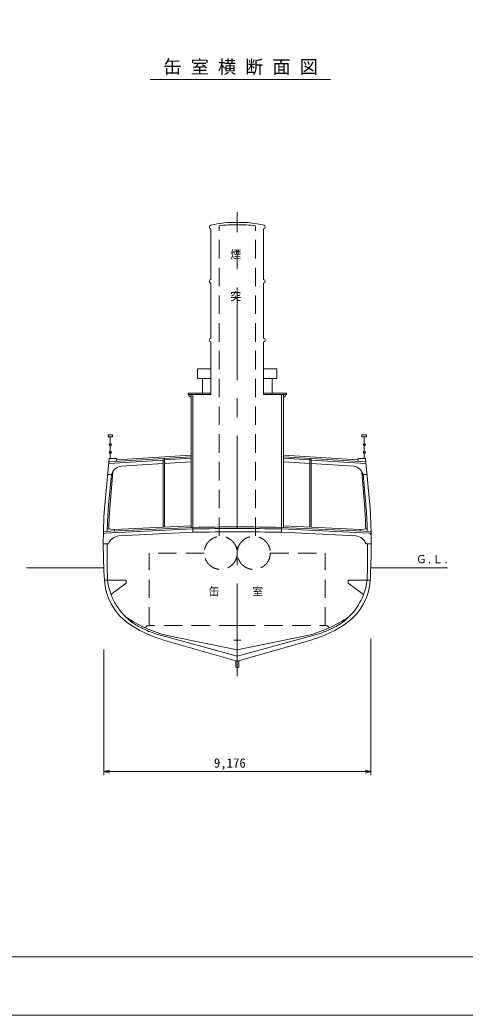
# Model space of a CAD drawing. Units: millimetres, scale not verified. Extents: x -51050 to 51050, y -29700 to 29700.
# Drawn here: x 10729 to 26034, y -29700 to 4465 of the extents above; entities that cross this region are included whole.
import ezdxf
from ezdxf.enums import TextEntityAlignment as Align

# ---------------------------------------------------------------- set-up
doc = ezdxf.new("R2010")
doc.units = ezdxf.units.MM
doc.header["$LTSCALE"] = 100
doc.linetypes.add('USER1', pattern=[50.8, 31.75, -6.35, 6.35, -6.35])
doc.linetypes.add('USER2', pattern=[9.525, 6.35, -3.175])
for name, color, linetype, lineweight in [('0-0_GL', 7, 'Continuous', 18), ('0-2_sunpou', 7, 'Continuous', 18), ('0-3_keijou', 7, 'Continuous', 18), ('0-4_frame', 7, 'Continuous', 18), ('0-5_text', 7, 'Continuous', 18), ('0-6_center', 7, 'USER1', 18)]:
    doc.layers.add(name, color=color, linetype=linetype, lineweight=lineweight)
doc.styles.add('ＭＳ ゴシック', font='')
doc.styles.get('ＭＳ ゴシック').set_extended_font_data('MS Gothic')

msp = doc.modelspace()

# ---------------------------------------------------------------- linework, layer by layer
at = {"layer": '0-0_GL'}
for p, q in [((10953.8, -14341.3), (13614.1, -14341.3)), ((22790.1, -14341.3), (25423.8, -14341.3))]:
    msp.add_line(p, q, dxfattribs=at)
at = {"layer": '0-2_sunpou'}
for p, q in [((22790.1, -16780.5), (22790.1, -21450.5)), ((13614.1, -17150.5), (13614.1, -21450.5)), ((13614.1, -21342.9), (13807.3, -21291.1)), ((13614.1, -21342.9), (22790.1, -21342.9)), ((13614.1, -21342.9), (13807.3, -21394.6)), ((22790.1, -21342.9), (22596.9, -21291.1)), ((22790.1, -21342.9), (22596.9, -21394.6))]:
    msp.add_line(p, q, dxfattribs=at)
at = {"layer": '0-3_keijou'}
for p, q in [((17298.6, -2711.1), (17298.6, -4451.5)), ((19105.6, -2711.1), (19105.6, -4451.5)), ((17298.6, -4571.5), (17298.6, -6470.6)), ((19105.6, -4571.5), (19105.6, -6470.6)), ((17298.6, -6590.6), (17298.6, -8399.7)), ((19105.6, -6590.6), (19105.6, -8399.7)), ((17298.6, -7519.7), (16838.6, -7519.7)), ((16838.6, -7519.7), (16838.6, -7849.7)), ((17298.6, -7849.7), (16838.6, -7849.7)), ((17008.6, -7849.7), (17008.6, -8349.7)), ((19105.6, -7519.7), (19565.6, -7519.7)), ((19105.6, -7849.7), (19565.6, -7849.7)), ((19395.6, -7849.7), (19395.6, -8349.7)), ((19565.6, -7519.7), (19565.6, -7849.7)), ((17298.6, -8349.7), (16513.6, -8349.7)), ((16513.6, -8399.7), (16513.6, -8349.7)), ((17298.6, -8399.7), (16513.6, -8399.7)), ((16615.6, -12959.9), (16615.6, -8399.7)), ((16678.6, -13125.1), (16678.6, -8399.7)), ((19105.6, -8349.7), (19890.6, -8349.7)), ((19105.6, -8399.7), (19890.6, -8399.7)), ((19725.6, -13125.1), (19725.6, -8399.7)), ((19788.6, -12959.9), (19788.6, -8399.7)), ((19890.6, -8399.7), (19890.6, -8349.7)), ((13838.4, -10594.9), (13838.4, -9845)), ((22565.8, -10594.9), (22565.8, -9845)), ((16615.6, -10530.5), (13787.8, -10705)), ((16615.6, -10475.3), (14050.1, -10633.6)), ((15657.6, -12945.6), (15657.6, -10589.6)), ((16615.6, -10585.6), (15705.6, -10641.8)), ((15705.6, -12943.2), (15705.6, -10586.6)), ((19788.6, -10475.3), (22354.1, -10633.6)), ((19788.6, -10530.5), (22616.4, -10705)), ((19788.6, -10585.6), (20698.6, -10641.8)), ((20698.6, -12943.2), (20698.6, -10586.6)), ((20746.6, -12945.6), (20746.6, -10589.6)), ((13798.2, -10594.9), (13637.2, -12303.8)), ((15657.6, -10644.7), (13782.6, -10760.4)), ((14049.1, -10594.9), (13798.2, -10594.9)), ((14049.1, -10594.9), (14049.1, -10688.9)), ((15657.6, -10764.9), (14209.7, -10854.3)), ((16615.6, -10705.8), (15705.6, -10762)), ((19788.6, -10705.8), (20698.6, -10762)), ((20746.6, -10644.7), (22621.6, -10760.4)), ((20746.6, -10764.9), (22218.5, -10855.8)), ((22355.1, -10594.9), (22355.1, -10688.9)), ((22355.1, -10594.9), (22606, -10594.9)), ((22606, -10594.9), (22767, -12303.8)), ((13877.2, -11141.1), (13746.7, -11141.1)), ((13877.2, -11141.1), (13766.9, -12312.4)), ((13922.4, -11048.2), (13819.5, -12312.4)), ((22481.8, -11048.2), (22584.7, -12312.4)), ((22527, -11141.1), (22657.5, -11141.1)), ((22527, -11141.1), (22637.3, -12312.4)), ((16678.6, -12956.9), (13603.1, -13102.5)), ((16615.6, -12899.8), (13979.9, -13024.6)), ((19725.6, -12956.9), (22801.1, -13102.5)), ((19788.6, -12899.8), (22424.3, -13024.6)), ((16678.6, -13011.9), (13657.7, -13155)), ((13979.9, -13024.7), (13734.1, -13005.6)), ((13979.9, -13084.7), (13979.9, -13024.7)), ((16678.6, -13125.1), (14129.4, -13245.8)), ((19725.6, -13011.9), (22746.5, -13155)), ((19725.6, -13125.1), (22280.3, -13246)), ((22424.3, -13024.7), (22670.1, -13005.6)), ((22424.3, -13084.7), (22424.3, -13024.7)), ((13776.8, -13521.5), (13596.6, -13521.5)), ((22627.4, -13521.5), (22807.6, -13521.5)), ((13637.2, -14763.8), (14386.2, -14763.8)), ((13861.4, -15260.5), (14386.2, -14867.8)), ((14386.2, -14763.8), (14386.2, -14867.8)), ((22767, -14763.8), (22018, -14763.8)), ((22018, -14763.8), (22018, -14867.8)), ((22542.8, -15260.5), (22018, -14867.8)), ((15607.9, -16670.6), (18202.1, -17377.5)), ((15795.4, -16673), (18202.1, -17163.2)), ((20796.3, -16670.6), (18202.1, -17377.5)), ((20608.9, -16673), (18202.1, -17163.2)), ((15632, -16812.1), (18202.1, -17547.5)), ((18218.6, -16827.5), (18078.6, -16827.5)), ((18185.6, -16827.5), (18325.6, -16827.5)), ((20772.2, -16812.1), (18202.1, -17547.5)), ((18147.1, -17755.8), (18147.1, -17531.8)), ((18257.1, -17755.8), (18257.1, -17531.8)), ((18202.1, -17768.8), (18202.1, -18055.2))]:
    msp.add_line(p, q, dxfattribs=at)
at = {"layer": '0-3_keijou', "linetype": 'USER2'}
for p, q in [((17578.6, -13250.1), (17578.6, -2608.7)), ((18825.6, -13250.1), (18825.6, -2608.7)), ((17066.1, -13839), (15177.1, -13839)), ((15177.1, -16329.9), (15177.1, -13839)), ((19338.1, -13839), (21227.1, -13839)), ((21227.1, -16329.9), (21227.1, -13839)), ((18218.6, -16330.6), (15187.2, -16330.6)), ((18185.6, -16330.6), (21217, -16330.6))]:
    msp.add_line(p, q, dxfattribs=at)
at = {"layer": '0-3_keijou'}
for points in [[(13915.9, -9780), (13760.9, -9780), (13760.9, -9845), (13915.9, -9845)], [(22488.3, -9780), (22643.3, -9780), (22643.3, -9845), (22488.3, -9845)]]:
    msp.add_lwpolyline(points, close=True, dxfattribs=at)
for centre in [(13838.4, -10112), (22565.8, -10112), (13838.4, -10379.6), (22565.8, -10379.6)]:
    msp.add_circle(centre, 40, dxfattribs=at)
at = {"layer": '0-3_keijou', "linetype": 'USER2'}
for centre in [(17634.1, -13832.5), (18770.1, -13832.5)]:
    msp.add_circle(centre, 568, dxfattribs=at)
at = {"layer": '0-3_keijou'}
for centre, radius, start, end in [((17306.1, -2647.9), 63.7, 103.1999, 263.27631), ((18113, -5905.4), 3419.7, 88.50647, 103.89911), ((18113, -5905.4), 3339.7, 88.47069, 99.20714), ((18291.2, -5905.4), 3419.7, 76.10089, 91.49353), ((18291.2, -5905.4), 3339.7, 80.79286, 91.52931), ((19098.1, -2647.9), 63.7, 276.72369, 76.8001), ((17298.6, -4511.5), 60, 90, 270), ((19105.6, -4511.5), 60, 270, 90), ((17298.6, -6530.6), 60, 90, 270), ((19105.6, -6530.6), 60, 270, 90), ((16615.6, -8399.7), 80, 180, 270), ((19788.6, -8399.7), 80, 270, 0), ((14276.1, -11267.4), 418.4, 99.1362, 162.44407), ((22118.4, -11273.7), 429.6, 17.96289, 76.63866), ((32264.5, -13533.8), 18667.9, 176.22217, 183.77783), ((32264.5, -13533.8), 18537.9, 176.22217, 178.64805), ((32317.1, -13533.8), 18537.9, 176.22217, 178.37974), ((4087.1, -13533.8), 18537.9, 1.62026, 3.77783), ((4139.7, -13533.8), 18537.9, 1.35195, 3.77783), ((4139.7, -13533.8), 18667.9, 356.22217, 3.77783), ((18202.1, -88086.7), 75145.2, 88.8383, 91.1617), ((13673, -13227.2), 73.8, 101.97861, 171.48423), ((14183.1, -13677.8), 435.3, 97.08506, 158.95947), ((18202.1, -88141.7), 75145.2, 88.8383, 91.1617), ((18202.1, -88254.9), 75145.2, 88.8383, 91.1617), ((22222, -13676), 433.9, 20.85989, 82.27067), ((22731.2, -13227.2), 73.8, 8.51577, 78.02139), ((39507.2, -13852.4), 25782.7, 179.26454, 182.02571), ((-3102.9, -13852.4), 25782.7, 357.97429, 0.73546), ((15588.4, -14658.5), 1954.1, 183.08784, 233.32213), ((15822.1, -14520.5), 2095.7, 186.66736, 232.01769), ((20582.1, -14520.5), 2095.7, 307.98231, 353.33264), ((20815.8, -14658.5), 1954.1, 306.67787, 356.91216), ((16964.1, -12181.3), 4641.2, 235.93581, 255.4153), ((19440.2, -12181.3), 4641.2, 284.5847, 304.06419), ((16672.5, -13090.4), 3859.9, 234.3212, 254.36157), ((15473.2, -15060.5), 1456.4, 229.76142, 247.15976), ((15141.8, -16411.5), 81.8, 121.5184, 181.72766), ((15168.2, -16533.6), 203.9, 84.63973, 109.83094), ((19731.7, -13090.4), 3859.9, 285.63843, 305.6788), ((21236, -16533.6), 203.9, 70.16906, 95.36027), ((21262.4, -16411.5), 81.8, 358.27234, 58.4816), ((20931, -15060.5), 1456.4, 292.84024, 310.23858), ((16599.5, -13194.6), 3626.8, 242.19761, 246.73339), ((16365.9, -13536.6), 3221.4, 248.14698, 252.38291), ((17453.3, -9993.7), 6927.2, 252.67985, 254.55028), ((18950.9, -9993.7), 6927.2, 285.44972, 287.32015), ((20038.3, -13536.6), 3221.4, 287.61709, 291.85302), ((19804.7, -13194.6), 3626.8, 293.26661, 297.80239), ((18202.1, -17645.2), 123.6, 243.57356, 296.42644)]:
    msp.add_arc(centre, radius, start, end, dxfattribs=at)
at = {"layer": '0-4_frame'}
for points in [[(-51050, -29700), (51050, -29700), (51050, 29700), (-51050, 29700)], [(-49050, -27700), (49050, -27700), (49050, 27700), (-49050, 27700)]]:
    msp.add_lwpolyline(points, close=True, dxfattribs=at)
at = {"layer": '0-5_text'}
msp.add_line((15211.1, 2419.9), (21411.6, 2419.9), dxfattribs=at)
at = {"layer": '0-6_center'}
msp.add_line((18202.1, -18060.6), (18202.1, -2140.4), dxfattribs=at)

# ---------------------------------------------------------------- texts
at = {"layer": '0-2_sunpou', "style": 'ＭＳ ゴシック'}
msp.add_text('9,176', height=322.6, dxfattribs=at).set_placement((17398.4, -21301.7), align=Align.BOTTOM_LEFT)
at = {"layer": '0-5_text', "style": 'ＭＳ ゴシック'}
for s, height, p in [('缶 室 横 断 面 図', 458.2, (15662.9, 2488.5)), ('煙', 274.9, (17961.9, -3807.1)), ('突', 274.9, (17961.9, -5247.1)), ('Ｇ.Ｌ.', 274.9, (24341.9, -14269.8)), ('缶\u3000\u3000\u3000室', 274.9, (17217.1, -15374.9))]:
    msp.add_text(s, height=height, dxfattribs=at).set_placement(p, align=Align.BOTTOM_LEFT)

doc.saveas('drawing.dxf')
